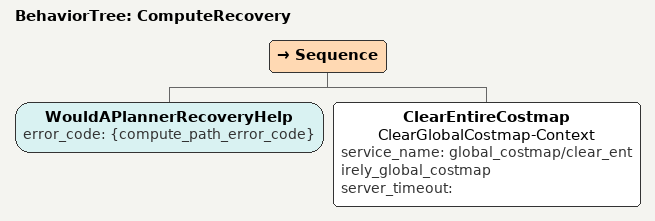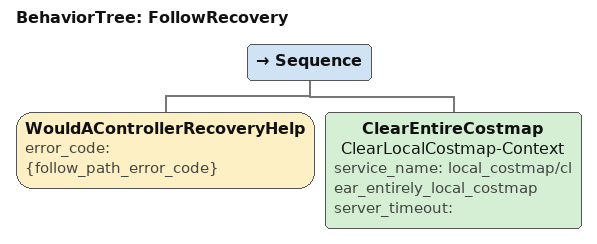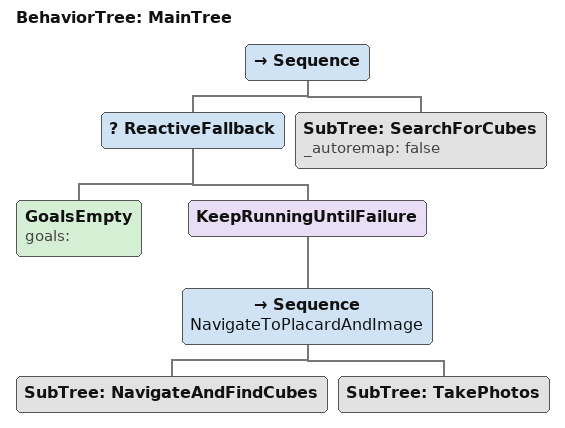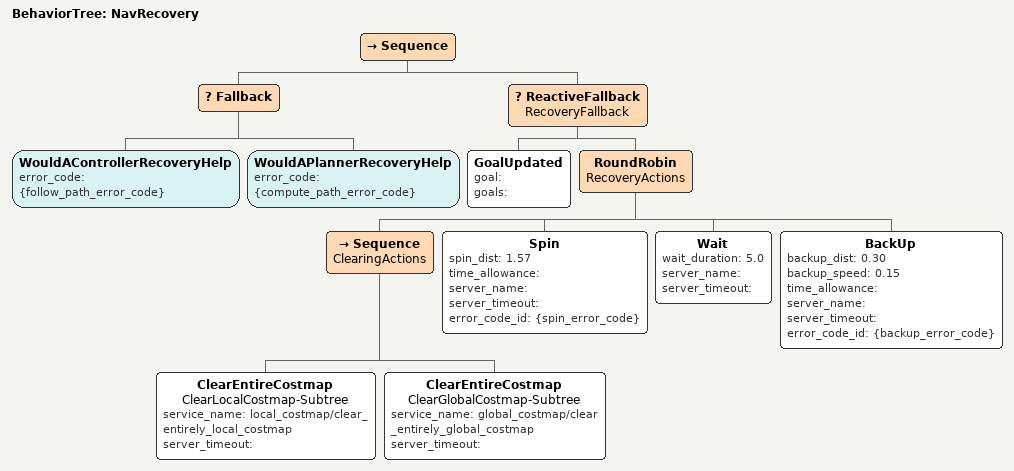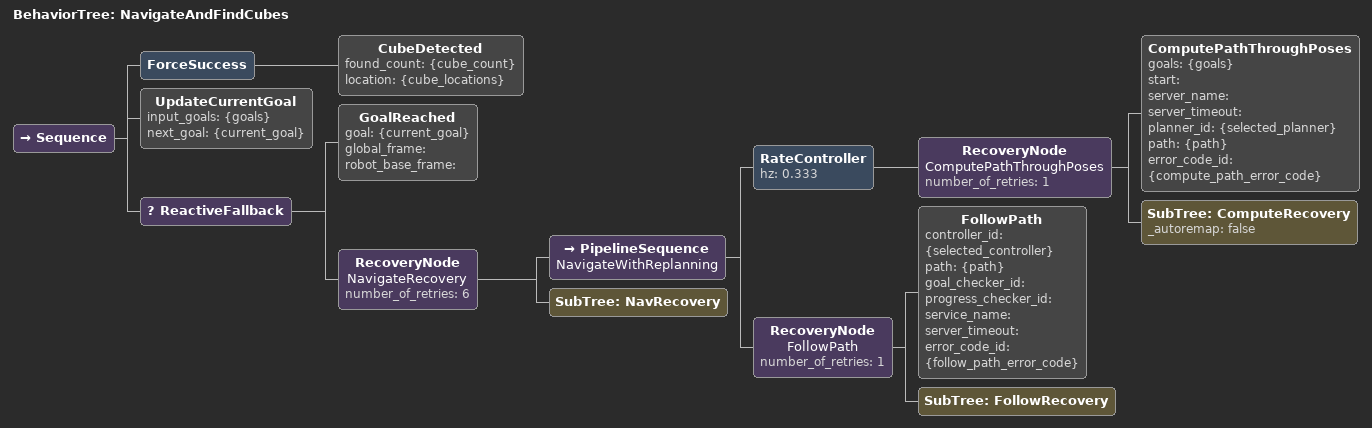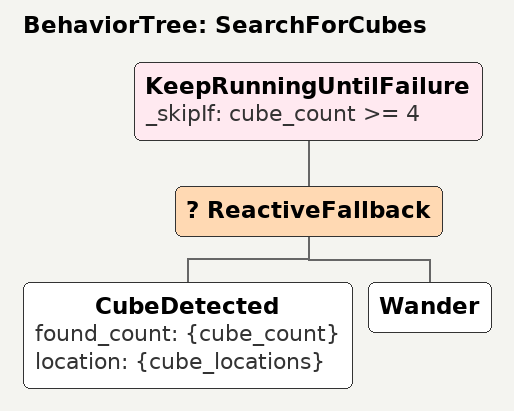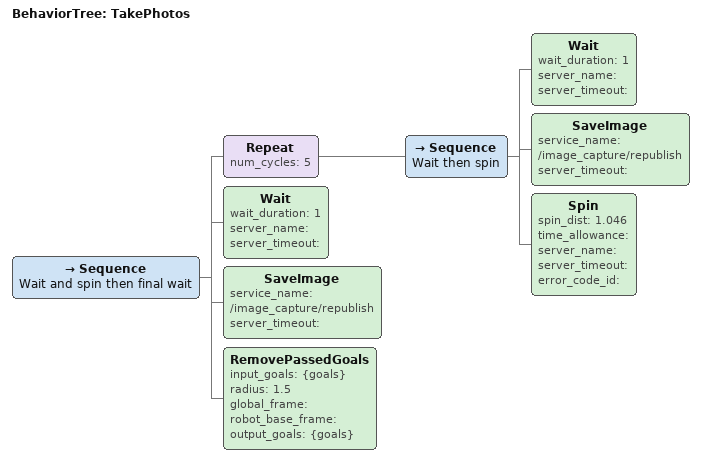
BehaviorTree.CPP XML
<?xml version="1.0" encoding="UTF-8"?>
<root BTCPP_format="4">
  <BehaviorTree ID="ComputeRecovery">
    <Sequence>
      <WouldAPlannerRecoveryHelp error_code="{compute_path_error_code}"/>
      <ClearEntireCostmap name="ClearGlobalCostmap-Context"
                          service_name="global_costmap/clear_entirely_global_costmap"
                          server_timeout=""/>
    </Sequence>
  </BehaviorTree>

  <BehaviorTree ID="FollowRecovery">
    <Sequence>
      <WouldAControllerRecoveryHelp error_code="{follow_path_error_code}"/>
      <ClearEntireCostmap name="ClearLocalCostmap-Context"
                          service_name="local_costmap/clear_entirely_local_costmap"
                          server_timeout=""/>
    </Sequence>
  </BehaviorTree>

  <BehaviorTree ID="MainTree">
    <Sequence>
      <ReactiveFallback>
        <GoalsEmpty goals=""/>
        <KeepRunningUntilFailure>
          <Sequence name="NavigateToPlacardAndImage">
            <SubTree ID="NavigateAndFindCubes"/>
            <SubTree ID="TakePhotos"/>
          </Sequence>
        </KeepRunningUntilFailure>
      </ReactiveFallback>
      <SubTree ID="SearchForCubes"
               _autoremap="false"/>
    </Sequence>
  </BehaviorTree>

  <BehaviorTree ID="NavRecovery">
    <Sequence>
      <Fallback>
        <WouldAControllerRecoveryHelp error_code="{follow_path_error_code}"/>
        <WouldAPlannerRecoveryHelp error_code="{compute_path_error_code}"/>
      </Fallback>
      <ReactiveFallback name="RecoveryFallback">
        <GoalUpdated goal=""
                     goals=""/>
        <RoundRobin name="RecoveryActions">
          <Sequence name="ClearingActions">
            <ClearEntireCostmap name="ClearLocalCostmap-Subtree"
                                service_name="local_costmap/clear_entirely_local_costmap"
                                server_timeout=""/>
            <ClearEntireCostmap name="ClearGlobalCostmap-Subtree"
                                service_name="global_costmap/clear_entirely_global_costmap"
                                server_timeout=""/>
          </Sequence>
          <Spin spin_dist="1.57"
                time_allowance=""
                server_name=""
                server_timeout=""
                error_code_id="{spin_error_code}"/>
          <Wait wait_duration="5.0"
                server_name=""
                server_timeout=""/>
          <BackUp backup_dist="0.30"
                  backup_speed="0.15"
                  time_allowance=""
                  server_name=""
                  server_timeout=""
                  error_code_id="{backup_error_code}"/>
        </RoundRobin>
      </ReactiveFallback>
    </Sequence>
  </BehaviorTree>

  <BehaviorTree ID="NavigateAndFindCubes">
    <Sequence>
      <ForceSuccess>
        <CubeDetected found_count="{cube_count}"
                      location="{cube_locations}"/>
      </ForceSuccess>
      <UpdateCurrentGoal input_goals="{goals}"
                         next_goal="{current_goal}"/>
      <ReactiveFallback>
        <GoalReached goal="{current_goal}"
                     global_frame=""
                     robot_base_frame=""/>
        <RecoveryNode name="NavigateRecovery"
                      number_of_retries="6">
          <PipelineSequence name="NavigateWithReplanning">
            <RateController hz="0.333">
              <RecoveryNode name="ComputePathThroughPoses"
                            number_of_retries="1">
                <ComputePathThroughPoses goals="{goals}"
                                         start=""
                                         server_name=""
                                         server_timeout=""
                                         planner_id="{selected_planner}"
                                         path="{path}"
                                         error_code_id="{compute_path_error_code}"/>
                <SubTree ID="ComputeRecovery"
                         _autoremap="false"/>
              </RecoveryNode>
            </RateController>
            <RecoveryNode name="FollowPath"
                          number_of_retries="1">
              <FollowPath controller_id="{selected_controller}"
                          path="{path}"
                          goal_checker_id=""
                          progress_checker_id=""
                          service_name=""
                          server_timeout=""
                          error_code_id="{follow_path_error_code}"/>
              <SubTree ID="FollowRecovery"/>
            </RecoveryNode>
          </PipelineSequence>
          <SubTree ID="NavRecovery"/>
        </RecoveryNode>
      </ReactiveFallback>
    </Sequence>
  </BehaviorTree>

  <BehaviorTree ID="SearchForCubes">
    <KeepRunningUntilFailure _skipIf="cube_count &gt;= 4">
      <ReactiveFallback>
        <CubeDetected found_count="{cube_count}"
                      location="{cube_locations}"/>
        <Wander/>
      </ReactiveFallback>
    </KeepRunningUntilFailure>
  </BehaviorTree>

  <BehaviorTree ID="TakePhotos">
    <Sequence name="Wait and spin then final wait">
      <Repeat num_cycles="5">
        <Sequence name="Wait then spin">
          <Wait wait_duration="1"
                server_name=""
                server_timeout=""/>
          <SaveImage service_name="/image_capture/republish"
                     server_timeout=""/>
          <Spin spin_dist="1.046"
                time_allowance=""
                server_name=""
                server_timeout=""
                error_code_id=""/>
        </Sequence>
      </Repeat>
      <Wait wait_duration="1"
            server_name=""
            server_timeout=""/>
      <SaveImage service_name="/image_capture/republish"
                 server_timeout=""/>
      <RemovePassedGoals input_goals="{goals}"
                         radius="1.5"
                         global_frame=""
                         robot_base_frame=""
                         output_goals="{goals}"/>
    </Sequence>
  </BehaviorTree>

</root>
